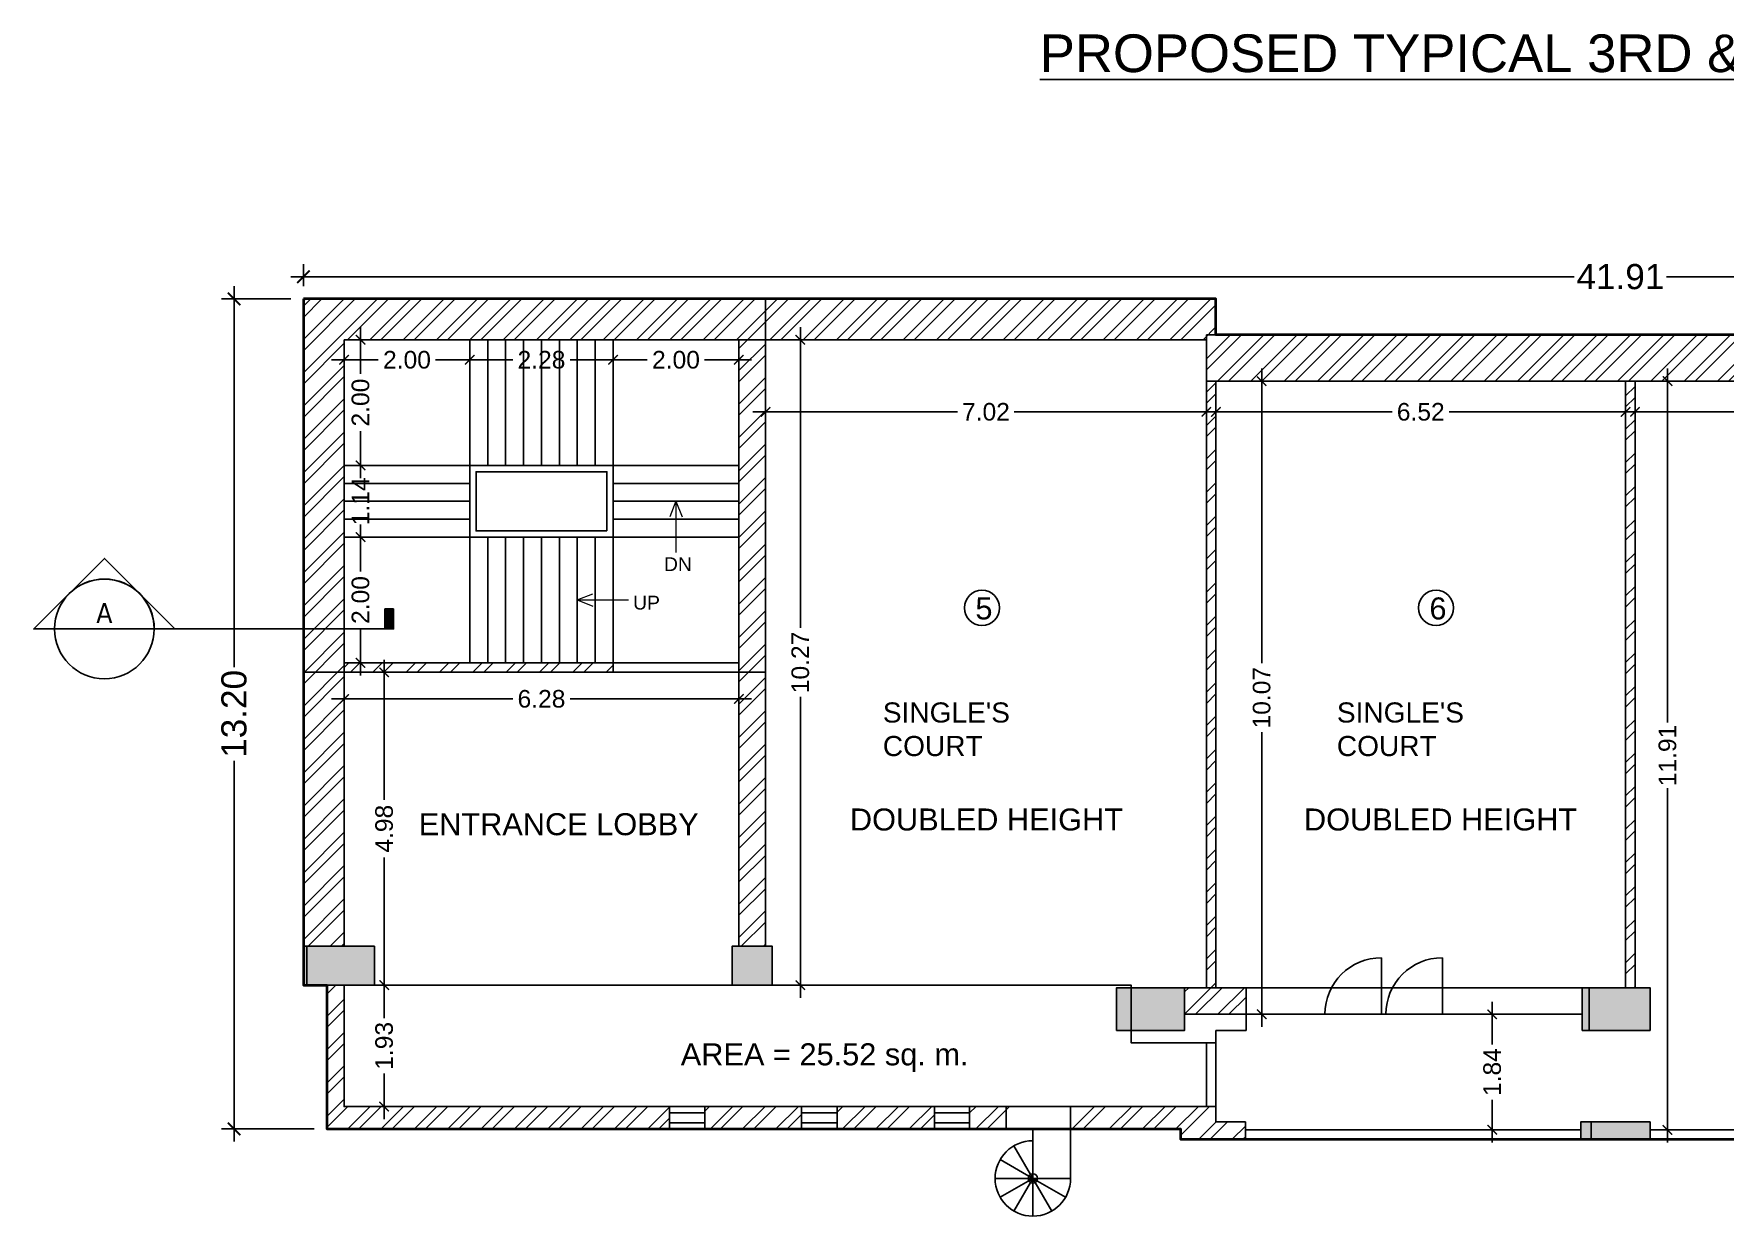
# Model space of a CAD drawing. Header units: millimetres. Extents: x -634016 to -633680, y -35980 to -35884.
# Drawn here: x -633962.52 to -633935.61, y -35937.74 to -35918.94 of the extents above; entities that cross this region are included whole.
import ezdxf
from ezdxf.enums import TextEntityAlignment as Align

# ---------------------------------------------------------------- set-up
doc = ezdxf.new("R2010")
doc.units = ezdxf.units.MM
doc.header["$LTSCALE"] = 200
doc.header["$MEASUREMENT"] = 0
doc.header["$PDMODE"] = 3
doc.linetypes.add('DASHED2', pattern=[0.375, 0.25, -0.125])
doc.layers.get('0').update_dxf_attribs({"linetype": 'CONTINUOUS'})
doc.layers.get('DEFPOINTS').update_dxf_attribs({"color": 11, "linetype": 'CONTINUOUS'})
for name, color, linetype in [('00 PRO', 3, 'CONTINUOUS'), ('COL', 253, 'CONTINUOUS'), ('FUR', 7, 'CONTINUOUS'), ('hatch', 253, 'CONTINUOUS'), ('Section Line', 6, 'CONTINUOUS'), ('STAIR', 252, 'CONTINUOUS'), ('Wall', 7, 'CONTINUOUS'), ('WIN', 160, 'CONTINUOUS')]:
    doc.layers.add(name, color=color, linetype=linetype)
for name, color, linetype, lineweight in [('DIM', 11, 'CONTINUOUS', 25), ('LEGEND', 3, 'CONTINUOUS', 25), ('Text', 7, 'CONTINUOUS', 100)]:
    doc.layers.add(name, color=color, linetype=linetype, lineweight=lineweight)
doc.styles.add('Arial', font='arial.ttf')
doc.styles.add('style1', font='arial.ttf', dxfattribs={"height": 6})
doc.styles.add('Tahoma', font='tahoma.ttf')
doc.dimstyles.new('Copy of STANDARD', dxfattribs={"dimtxt": 0.4, "dimasz": 0.2, "dimexe": 0.2, "dimexo": 0.2, "dimgap": 0.09, "dimtad": 0, "dimzin": 0, "dimdsep": 46, "dimtxsty": 'Arial', "dimblk": 'ARCHTICK', "dimcen": 0.09, "dimdle": 0.2, "dimclrd": 253, "dimclre": 253, "dimclrt": 7, "dimadec": 0, "dimazin": 0, "dimtfac": 1, "dimtofl": 0, "dimtmove": 0, "dimatfit": 3, "dimldrblk": 'ARCHTICK', "dimfxl": 0.18, "dimtolj": 1, "dimtzin": 0, "dimarcsym": 0})

# ---------------------------------------------------------------- blocks, each defined once
blk = doc.blocks.new('*U3')
blk.add_hatch(color=256).paths.add_polyline_path([(-1.812, 0.125), (-1.757, 0.125), (-1.757, 0), (-1.812, 0)])
at = {"color": 1, "true_color": 0xff0000}
blk.add_line((-0.313, 0), (-1.812, 0), dxfattribs=at)
blk.add_line((-0.313, 0), (0.312, 0))
blk.add_lwpolyline([(-0.313, 0), (-0.442, 0), (0, 0.442), (0.442, 0), (0.312, 0, 1)], format="xyb", close=True, dxfattribs=at)
blk.add_lwpolyline([(-1.812, 0.125), (-1.757, 0.125), (-1.757, 0), (-1.812, 0)], close=True, dxfattribs=at)
blk.add_circle((0, 0), 0.312, dxfattribs=at)
at = {"style": 'Tahoma', "flags": 8}
blk.add_attdef('VIEWNUMBER', text='', height=0.125, dxfattribs=at).set_placement((0, 0), align=Align.BOTTOM_CENTER)
blk.add_attdef('SHEETNUMBER', text='', height=0.125, dxfattribs=at).set_placement((0, -0.063), align=Align.TOP_CENTER)
blk = doc.blocks.new('_ArchTick')
at = {"color": 0, "linetype": 'ByBlock', "const_width": 0.15}
blk.add_lwpolyline([(-0.5, -0.5), (0.5, 0.5)], dxfattribs=at)
blk = doc.blocks.new('*D201')
at = {"layer": 'DEFPOINTS', "color": 0, "transparency": 16777216}
for p in [(-633958.23, -35922.804), (-633958.23, -35923.155), (-633916.317, -35923.726)]:
    blk.add_point(p, dxfattribs=at)
at = {"layer": 'DIM', "color": 253, "lineweight": -2, "transparency": 16777216}
for p, q in [((-633958.23, -35922.955), (-633958.23, -35922.604)), ((-633916.317, -35923.526), (-633916.317, -35922.604)), ((-633958.43, -35922.804), (-633938.008, -35922.804)), ((-633916.117, -35922.804), (-633936.539, -35922.804))]:
    blk.add_line(p, q, dxfattribs=at)
at = {"layer": 'DIM', "color": 253, "lineweight": -2, "transparency": 16777216, "xscale": 0.2, "yscale": 0.2, "zscale": 0.2, "rotation": 180}
blk.add_blockref('_ArchTick', (-633958.23, -35922.804), dxfattribs=at)
at = {"layer": 'DIM', "color": 253, "lineweight": -2, "transparency": 16777216, "xscale": 0.2, "yscale": 0.2, "zscale": 0.2}
blk.add_blockref('_ArchTick', (-633916.317, -35922.804), dxfattribs=at)
at = {"layer": 'DIM', "color": 7, "transparency": 16777216, "insert": (-633937.274, -35922.804), "char_height": 0.4, "attachment_point": 5, "style": 'Arial'}
blk.add_mtext('\\A1;41.91', dxfattribs=at)
blk = doc.blocks.new('*D202')
at = {"layer": 'DEFPOINTS', "color": 0, "transparency": 16777216}
for p in [(-633958.23, -35923.155), (-633959.332, -35936.357), (-633957.856, -35936.357)]:
    blk.add_point(p, dxfattribs=at)
at = {"layer": 'DIM', "color": 253, "lineweight": -2, "transparency": 16777216}
for p, q in [((-633958.43, -35923.155), (-633959.532, -35923.155)), ((-633959.332, -35922.955), (-633959.332, -35929.011)), ((-633959.332, -35936.557), (-633959.332, -35930.502)), ((-633958.056, -35936.357), (-633959.532, -35936.357))]:
    blk.add_line(p, q, dxfattribs=at)
at = {"layer": 'DIM', "color": 253, "lineweight": -2, "transparency": 16777216, "xscale": 0.2, "yscale": 0.2, "zscale": 0.2}
for p, rotation in [((-633959.332, -35923.155), 90), ((-633959.332, -35936.357), 270)]:
    blk.add_blockref('_ArchTick', p, dxfattribs=dict(at, rotation=rotation))
at = {"layer": 'DIM', "color": 7, "transparency": 16777216, "insert": (-633959.332, -35929.756), "char_height": 0.4, "attachment_point": 5, "rotation": 90, "style": 'Arial'}
blk.add_mtext('\\A1;13.20', dxfattribs=at)
blk = doc.blocks.new('*D205')
at = {"layer": 'DEFPOINTS', "color": 0, "transparency": 16777216}
for p in [(-633937.884, -35934.534), (-633939.314, -35936.372), (-633938.858, -35936.372)]:
    blk.add_point(p, dxfattribs=at)
at = {"layer": 'DIM', "color": 253, "lineweight": -2, "transparency": 16777216}
for p, q in [((-633939.314, -35934.334), (-633939.314, -35935.013)), ((-633938.034, -35934.534), (-633939.464, -35934.534)), ((-633939.314, -35936.572), (-633939.314, -35935.893)), ((-633939.008, -35936.372), (-633939.464, -35936.372))]:
    blk.add_line(p, q, dxfattribs=at)
at = {"layer": 'DIM', "color": 253, "lineweight": -2, "transparency": 16777216, "xscale": 0.15, "yscale": 0.15, "zscale": 0.15}
for p, rotation in [((-633939.314, -35934.534), 90), ((-633939.314, -35936.372), 270)]:
    blk.add_blockref('_ArchTick', p, dxfattribs=dict(at, rotation=rotation))
at = {"layer": 'DIM', "color": 7, "transparency": 16777216, "insert": (-633939.314, -35935.453), "char_height": 0.28, "attachment_point": 5, "rotation": 90, "style": 'Arial'}
blk.add_mtext('\\A1;1.84', dxfattribs=at)
blk = doc.blocks.new('*D206')
at = {"layer": 'DEFPOINTS', "color": 0, "transparency": 16777216}
for p in [(-633936.525, -35924.464), (-633936.117, -35924.464), (-633936.801, -35936.372)]:
    blk.add_point(p, dxfattribs=at)
at = {"layer": 'DIM', "color": 253, "lineweight": -2, "transparency": 16777216}
for p, q in [((-633936.267, -35924.464), (-633936.675, -35924.464)), ((-633936.525, -35924.264), (-633936.525, -35929.896)), ((-633936.525, -35936.572), (-633936.525, -35930.94)), ((-633936.651, -35936.372), (-633936.375, -35936.372))]:
    blk.add_line(p, q, dxfattribs=at)
at = {"layer": 'DIM', "color": 253, "lineweight": -2, "transparency": 16777216, "xscale": 0.15, "yscale": 0.15, "zscale": 0.15}
for p, rotation in [((-633936.525, -35924.464), 90), ((-633936.525, -35936.372), 270)]:
    blk.add_blockref('_ArchTick', p, dxfattribs=dict(at, rotation=rotation))
at = {"layer": 'DIM', "color": 7, "transparency": 16777216, "insert": (-633936.525, -35930.418), "char_height": 0.28, "attachment_point": 5, "rotation": 90, "style": 'Arial'}
blk.add_mtext('\\A1;11.91', dxfattribs=at)
blk = doc.blocks.new('*D207')
at = {"layer": 'DEFPOINTS', "color": 0, "transparency": 16777216}
for p in [(-633942.982, -35924.464), (-633942.574, -35924.464), (-633942.574, -35934.534)]:
    blk.add_point(p, dxfattribs=at)
at = {"layer": 'DIM', "color": 253, "lineweight": -2, "transparency": 16777216}
for p, q in [((-633942.724, -35924.464), (-633943.132, -35924.464)), ((-633942.982, -35924.264), (-633942.982, -35928.95)), ((-633942.982, -35934.734), (-633942.982, -35930.048)), ((-633942.724, -35934.534), (-633943.132, -35934.534))]:
    blk.add_line(p, q, dxfattribs=at)
at = {"layer": 'DIM', "color": 253, "lineweight": -2, "transparency": 16777216, "xscale": 0.15, "yscale": 0.15, "zscale": 0.15}
for p, rotation in [((-633942.982, -35924.464), 90), ((-633942.982, -35934.534), 270)]:
    blk.add_blockref('_ArchTick', p, dxfattribs=dict(at, rotation=rotation))
at = {"layer": 'DIM', "color": 7, "transparency": 16777216, "insert": (-633942.982, -35929.499), "char_height": 0.28, "attachment_point": 5, "rotation": 90, "style": 'Arial'}
blk.add_mtext('\\A1;10.07', dxfattribs=at)
blk = doc.blocks.new('*D208')
at = {"layer": 'DEFPOINTS', "color": 0, "transparency": 16777216}
for p in [(-633950.877, -35924.83), (-633943.861, -35924.83), (-633943.861, -35924.953)]:
    blk.add_point(p, dxfattribs=at)
at = {"layer": 'DIM', "color": 253, "lineweight": -2, "transparency": 16777216}
for p, q in [((-633951.077, -35924.953), (-633947.82, -35924.953)), ((-633950.877, -35924.98), (-633950.877, -35925.103)), ((-633943.661, -35924.953), (-633946.918, -35924.953)), ((-633943.861, -35924.98), (-633943.861, -35925.103))]:
    blk.add_line(p, q, dxfattribs=at)
at = {"layer": 'DIM', "color": 253, "lineweight": -2, "transparency": 16777216, "xscale": 0.15, "yscale": 0.15, "zscale": 0.15, "rotation": 180}
blk.add_blockref('_ArchTick', (-633950.877, -35924.953), dxfattribs=at)
at = {"layer": 'DIM', "color": 253, "lineweight": -2, "transparency": 16777216, "xscale": 0.15, "yscale": 0.15, "zscale": 0.15}
blk.add_blockref('_ArchTick', (-633943.861, -35924.953), dxfattribs=at)
at = {"layer": 'DIM', "color": 7, "transparency": 16777216, "insert": (-633947.369, -35924.953), "char_height": 0.28, "attachment_point": 5, "style": 'Arial'}
blk.add_mtext('\\A1;7.02', dxfattribs=at)
blk = doc.blocks.new('*D209')
at = {"layer": 'DEFPOINTS', "color": 0, "transparency": 16777216}
for p in [(-633950.435, -35923.805), (-633950.322, -35923.805), (-633950.769, -35934.071)]:
    blk.add_point(p, dxfattribs=at)
at = {"layer": 'DIM', "color": 253, "lineweight": -2, "transparency": 16777216}
for p, q in [((-633950.322, -35923.605), (-633950.322, -35928.389)), ((-633950.285, -35923.805), (-633950.172, -35923.805)), ((-633950.322, -35934.271), (-633950.322, -35929.487)), ((-633950.619, -35934.071), (-633950.172, -35934.071))]:
    blk.add_line(p, q, dxfattribs=at)
at = {"layer": 'DIM', "color": 253, "lineweight": -2, "transparency": 16777216, "xscale": 0.15, "yscale": 0.15, "zscale": 0.15}
for p, rotation in [((-633950.322, -35923.805), 90), ((-633950.322, -35934.071), 270)]:
    blk.add_blockref('_ArchTick', p, dxfattribs=dict(at, rotation=rotation))
at = {"layer": 'DIM', "color": 7, "transparency": 16777216, "insert": (-633950.322, -35928.938), "char_height": 0.28, "attachment_point": 5, "rotation": 90, "style": 'Arial'}
blk.add_mtext('\\A1;10.27', dxfattribs=at)
blk = doc.blocks.new('*D210')
at = {"layer": 'DEFPOINTS', "color": 0, "transparency": 16777216}
for p in [(-633956.944, -35934.071), (-633957.098, -35936.001), (-633956.944, -35936.001)]:
    blk.add_point(p, dxfattribs=at)
at = {"layer": 'DIM', "color": 253, "lineweight": -2, "transparency": 16777216}
for p, q in [((-633956.944, -35933.871), (-633956.944, -35934.595)), ((-633957.094, -35934.071), (-633957.094, -35934.071)), ((-633956.944, -35936.201), (-633956.944, -35935.476)), ((-633956.948, -35936.001), (-633956.794, -35936.001))]:
    blk.add_line(p, q, dxfattribs=at)
at = {"layer": 'DIM', "color": 253, "lineweight": -2, "transparency": 16777216, "xscale": 0.15, "yscale": 0.15, "zscale": 0.15}
for p, rotation in [((-633956.944, -35934.071), 90), ((-633956.944, -35936.001), 270)]:
    blk.add_blockref('_ArchTick', p, dxfattribs=dict(at, rotation=rotation))
at = {"layer": 'DIM', "color": 7, "transparency": 16777216, "insert": (-633956.944, -35935.036), "char_height": 0.28, "attachment_point": 5, "rotation": 90, "style": 'Arial'}
blk.add_mtext('\\A1;1.93', dxfattribs=at)
blk = doc.blocks.new('*D4')
at = {"layer": 'DEFPOINTS', "color": 0, "transparency": 16777216}
for p in [(-634918.319, -35969.072), (-634916.319, -35969.072), (-634916.319, -35969.392)]:
    blk.add_point(p, dxfattribs=at)
at = {"layer": 'DIM', "color": 253, "lineweight": -2, "transparency": 16777216}
for p, q in [((-634918.519, -35969.392), (-634917.775, -35969.392)), ((-634918.319, -35969.222), (-634918.319, -35969.542)), ((-634916.119, -35969.392), (-634916.863, -35969.392)), ((-634916.319, -35969.222), (-634916.319, -35969.542))]:
    blk.add_line(p, q, dxfattribs=at)
at = {"layer": 'DIM', "color": 253, "lineweight": -2, "transparency": 16777216, "xscale": 0.15, "yscale": 0.15, "zscale": 0.15, "rotation": 180}
blk.add_blockref('_ArchTick', (-634918.319, -35969.392), dxfattribs=at)
at = {"layer": 'DIM', "color": 253, "lineweight": -2, "transparency": 16777216, "xscale": 0.15, "yscale": 0.15, "zscale": 0.15}
blk.add_blockref('_ArchTick', (-634916.319, -35969.392), dxfattribs=at)
at = {"layer": 'DIM', "color": 7, "transparency": 16777216, "insert": (-634917.319, -35969.392), "char_height": 0.28, "attachment_point": 5, "style": 'Arial'}
blk.add_mtext('\\A1;2.00', dxfattribs=at)
blk = doc.blocks.new('*D5')
at = {"layer": 'DEFPOINTS', "color": 0, "transparency": 16777216}
for p in [(-634916.319, -35969.072), (-634914.039, -35969.392), (-634914.039, -35969.392)]:
    blk.add_point(p, dxfattribs=at)
at = {"layer": 'DIM', "color": 253, "lineweight": -2, "transparency": 16777216}
for p, q in [((-634916.519, -35969.392), (-634915.635, -35969.392)), ((-634916.319, -35969.222), (-634916.319, -35969.542)), ((-634913.839, -35969.392), (-634914.723, -35969.392))]:
    blk.add_line(p, q, dxfattribs=at)
at = {"layer": 'DIM', "color": 253, "lineweight": -2, "transparency": 16777216, "xscale": 0.15, "yscale": 0.15, "zscale": 0.15, "rotation": 180}
blk.add_blockref('_ArchTick', (-634916.319, -35969.392), dxfattribs=at)
at = {"layer": 'DIM', "color": 253, "lineweight": -2, "transparency": 16777216, "xscale": 0.15, "yscale": 0.15, "zscale": 0.15}
blk.add_blockref('_ArchTick', (-634914.039, -35969.392), dxfattribs=at)
at = {"layer": 'DIM', "color": 7, "transparency": 16777216, "insert": (-634915.179, -35969.392), "char_height": 0.28, "attachment_point": 5, "style": 'Arial'}
blk.add_mtext('\\A1;2.28', dxfattribs=at)
blk = doc.blocks.new('*D6')
at = {"layer": 'DEFPOINTS', "color": 0, "transparency": 16777216}
for p in [(-634914.039, -35969.392), (-634912.039, -35969.392), (-634912.039, -35969.392)]:
    blk.add_point(p, dxfattribs=at)
at = {"layer": 'DIM', "color": 253, "lineweight": -2, "transparency": 16777216}
for p, q in [((-634914.239, -35969.392), (-634913.495, -35969.392)), ((-634911.839, -35969.392), (-634912.583, -35969.392))]:
    blk.add_line(p, q, dxfattribs=at)
at = {"layer": 'DIM', "color": 253, "lineweight": -2, "transparency": 16777216, "xscale": 0.15, "yscale": 0.15, "zscale": 0.15, "rotation": 180}
blk.add_blockref('_ArchTick', (-634914.039, -35969.392), dxfattribs=at)
at = {"layer": 'DIM', "color": 253, "lineweight": -2, "transparency": 16777216, "xscale": 0.15, "yscale": 0.15, "zscale": 0.15}
blk.add_blockref('_ArchTick', (-634912.039, -35969.392), dxfattribs=at)
at = {"layer": 'DIM', "color": 7, "transparency": 16777216, "insert": (-634913.039, -35969.392), "char_height": 0.28, "attachment_point": 5, "style": 'Arial'}
blk.add_mtext('\\A1;2.00', dxfattribs=at)
blk = doc.blocks.new('*D7')
at = {"layer": 'DEFPOINTS', "color": 0, "transparency": 16777216}
for p in [(-634918.319, -35969.072), (-634918.319, -35971.072), (-634918.058, -35971.072)]:
    blk.add_point(p, dxfattribs=at)
at = {"layer": 'DIM', "color": 253, "lineweight": -2, "transparency": 16777216}
for p, q in [((-634918.058, -35968.872), (-634918.058, -35969.617)), ((-634918.169, -35969.072), (-634917.908, -35969.072)), ((-634918.058, -35971.272), (-634918.058, -35970.528)), ((-634918.169, -35971.072), (-634917.908, -35971.072))]:
    blk.add_line(p, q, dxfattribs=at)
at = {"layer": 'DIM', "color": 253, "lineweight": -2, "transparency": 16777216, "xscale": 0.15, "yscale": 0.15, "zscale": 0.15}
for p, rotation in [((-634918.058, -35969.072), 90), ((-634918.058, -35971.072), 270)]:
    blk.add_blockref('_ArchTick', p, dxfattribs=dict(at, rotation=rotation))
at = {"layer": 'DIM', "color": 7, "transparency": 16777216, "insert": (-634918.058, -35970.072), "char_height": 0.28, "attachment_point": 5, "rotation": 90, "style": 'Arial'}
blk.add_mtext('\\A1;2.00', dxfattribs=at)
blk = doc.blocks.new('*D8')
at = {"layer": 'DEFPOINTS', "color": 0, "transparency": 16777216}
for p in [(-634918.319, -35971.072), (-634918.319, -35972.212), (-634918.058, -35972.212)]:
    blk.add_point(p, dxfattribs=at)
at = {"layer": 'DIM', "color": 253, "lineweight": -2, "transparency": 16777216}
for p, q in [((-634918.169, -35971.072), (-634917.908, -35971.072)), ((-634918.058, -35970.872), (-634918.058, -35971.203)), ((-634918.058, -35972.412), (-634918.058, -35972.082)), ((-634918.169, -35972.212), (-634917.908, -35972.212))]:
    blk.add_line(p, q, dxfattribs=at)
at = {"layer": 'DIM', "color": 253, "lineweight": -2, "transparency": 16777216, "xscale": 0.15, "yscale": 0.15, "zscale": 0.15}
for p, rotation in [((-634918.058, -35971.072), 90), ((-634918.058, -35972.212), 270)]:
    blk.add_blockref('_ArchTick', p, dxfattribs=dict(at, rotation=rotation))
at = {"layer": 'DIM', "color": 7, "transparency": 16777216, "insert": (-634918.058, -35971.642), "char_height": 0.28, "attachment_point": 5, "rotation": 90, "style": 'Arial'}
blk.add_mtext('\\A1;1.14', dxfattribs=at)
blk = doc.blocks.new('*D9')
at = {"layer": 'DEFPOINTS', "color": 0, "transparency": 16777216}
for p in [(-634918.319, -35972.212), (-634918.319, -35974.212), (-634918.058, -35974.212)]:
    blk.add_point(p, dxfattribs=at)
at = {"layer": 'DIM', "color": 253, "lineweight": -2, "transparency": 16777216}
for p, q in [((-634918.058, -35972.012), (-634918.058, -35972.757)), ((-634918.169, -35972.212), (-634917.908, -35972.212)), ((-634918.058, -35974.412), (-634918.058, -35973.668)), ((-634918.169, -35974.212), (-634917.908, -35974.212))]:
    blk.add_line(p, q, dxfattribs=at)
at = {"layer": 'DIM', "color": 253, "lineweight": -2, "transparency": 16777216, "xscale": 0.15, "yscale": 0.15, "zscale": 0.15}
for p, rotation in [((-634918.058, -35972.212), 90), ((-634918.058, -35974.212), 270)]:
    blk.add_blockref('_ArchTick', p, dxfattribs=dict(at, rotation=rotation))
at = {"layer": 'DIM', "color": 7, "transparency": 16777216, "insert": (-634918.058, -35973.212), "char_height": 0.28, "attachment_point": 5, "rotation": 90, "style": 'Arial'}
blk.add_mtext('\\A1;2.00', dxfattribs=at)
blk = doc.blocks.new('*D214')
at = {"layer": 'DEFPOINTS', "color": 0, "transparency": 16777216}
for p in [(-633957.581, -35929.518), (-633951.3, -35929.518), (-633951.3, -35929.518)]:
    blk.add_point(p, dxfattribs=at)
at = {"layer": 'DIM', "color": 253, "lineweight": -2, "transparency": 16777216}
for p, q in [((-633957.781, -35929.518), (-633954.895, -35929.518)), ((-633951.1, -35929.518), (-633953.986, -35929.518))]:
    blk.add_line(p, q, dxfattribs=at)
at = {"layer": 'DIM', "color": 253, "lineweight": -2, "transparency": 16777216, "xscale": 0.15, "yscale": 0.15, "zscale": 0.15, "rotation": 180}
blk.add_blockref('_ArchTick', (-633957.581, -35929.518), dxfattribs=at)
at = {"layer": 'DIM', "color": 253, "lineweight": -2, "transparency": 16777216, "xscale": 0.15, "yscale": 0.15, "zscale": 0.15}
blk.add_blockref('_ArchTick', (-633951.3, -35929.518), dxfattribs=at)
at = {"layer": 'DIM', "color": 7, "transparency": 16777216, "insert": (-633954.441, -35929.518), "char_height": 0.28, "attachment_point": 5, "style": 'Arial'}
blk.add_mtext('\\A1;6.28', dxfattribs=at)
blk = doc.blocks.new('*D215')
at = {"layer": 'DEFPOINTS', "color": 0, "transparency": 16777216}
for p in [(-633956.944, -35929.095), (-633956.845, -35929.095), (-633956.845, -35934.071)]:
    blk.add_point(p, dxfattribs=at)
at = {"layer": 'DIM', "color": 253, "lineweight": -2, "transparency": 16777216}
for p, q in [((-633956.944, -35928.895), (-633956.944, -35931.123)), ((-633956.995, -35929.095), (-633957.094, -35929.095)), ((-633956.944, -35934.271), (-633956.944, -35932.043)), ((-633956.995, -35934.071), (-633957.094, -35934.071))]:
    blk.add_line(p, q, dxfattribs=at)
at = {"layer": 'DIM', "color": 253, "lineweight": -2, "transparency": 16777216, "xscale": 0.15, "yscale": 0.15, "zscale": 0.15}
for p, rotation in [((-633956.944, -35929.095), 90), ((-633956.944, -35934.071), 270)]:
    blk.add_blockref('_ArchTick', p, dxfattribs=dict(at, rotation=rotation))
at = {"layer": 'DIM', "color": 7, "transparency": 16777216, "insert": (-633956.944, -35931.583), "char_height": 0.28, "attachment_point": 5, "rotation": 90, "style": 'Arial'}
blk.add_mtext('\\A1;4.98', dxfattribs=at)
blk = doc.blocks.new('*D216')
at = {"layer": 'DEFPOINTS', "color": 0, "transparency": 16777216}
for p in [(-633943.711, -35924.881), (-633937.191, -35924.953), (-633937.191, -35924.953)]:
    blk.add_point(p, dxfattribs=at)
at = {"layer": 'DIM', "color": 253, "lineweight": -2, "transparency": 16777216}
for p, q in [((-633943.911, -35924.953), (-633940.904, -35924.953)), ((-633943.711, -35925.031), (-633943.711, -35925.103)), ((-633936.991, -35924.953), (-633939.998, -35924.953))]:
    blk.add_line(p, q, dxfattribs=at)
at = {"layer": 'DIM', "color": 253, "lineweight": -2, "transparency": 16777216, "xscale": 0.15, "yscale": 0.15, "zscale": 0.15, "rotation": 180}
blk.add_blockref('_ArchTick', (-633943.711, -35924.953), dxfattribs=at)
at = {"layer": 'DIM', "color": 253, "lineweight": -2, "transparency": 16777216, "xscale": 0.15, "yscale": 0.15, "zscale": 0.15}
blk.add_blockref('_ArchTick', (-633937.191, -35924.953), dxfattribs=at)
at = {"layer": 'DIM', "color": 7, "transparency": 16777216, "insert": (-633940.451, -35924.953), "char_height": 0.28, "attachment_point": 5, "style": 'Arial'}
blk.add_mtext('\\A1;6.52', dxfattribs=at)
blk = doc.blocks.new('*D217')
at = {"layer": 'DEFPOINTS', "color": 0, "transparency": 16777216}
for p in [(-633923.854, -35924.953), (-633923.854, -35924.953), (-633937.041, -35925.063)]:
    blk.add_point(p, dxfattribs=at)
at = {"layer": 'DIM', "color": 253, "lineweight": -2, "transparency": 16777216}
for p, q in [((-633937.241, -35924.953), (-633930.997, -35924.953)), ((-633937.041, -35924.913), (-633937.041, -35924.803)), ((-633923.654, -35924.953), (-633929.898, -35924.953))]:
    blk.add_line(p, q, dxfattribs=at)
at = {"layer": 'DIM', "color": 253, "lineweight": -2, "transparency": 16777216, "xscale": 0.15, "yscale": 0.15, "zscale": 0.15, "rotation": 180}
blk.add_blockref('_ArchTick', (-633937.041, -35924.953), dxfattribs=at)
at = {"layer": 'DIM', "color": 253, "lineweight": -2, "transparency": 16777216, "xscale": 0.15, "yscale": 0.15, "zscale": 0.15}
blk.add_blockref('_ArchTick', (-633923.854, -35924.953), dxfattribs=at)
at = {"layer": 'DIM', "color": 7, "transparency": 16777216, "insert": (-633930.448, -35924.953), "char_height": 0.28, "attachment_point": 5, "style": 'Arial'}
blk.add_mtext('\\A1;13.19', dxfattribs=at)
blk = doc.blocks.new('str 2mh')
h = blk.add_hatch()
h.set_pattern_fill('ANSI32', color=8, style=0)
h.set_pattern_definition([(45, (634918.31903, 35969.0724), (-0.26516504294, 0.26516504294), []), (45, (634918.4958, 35969.0724), (-0.26516504294, 0.26516504294), [])])
h.paths.add_polyline_path([(4.28, -5.14), (0, -5.14), (0, -5.29), (4.28, -5.29)])
for points in [[(4.28, -3.14), (2, -3.14), (2, -2), (4.28, -2)], [(4.18, -3.04), (2.1, -3.04), (2.1, -2.1), (4.18, -2.1)], [(4.28, -5.29), (0, -5.29), (0, -5.14), (4.28, -5.14)]]:
    blk.add_lwpolyline(points, close=True)
at = {"layer": 'STAIR'}
for p, q in [((2, -5.14), (2, 0)), ((2.285, -2), (2.285, 0)), ((2.57, -2), (2.57, 0)), ((2.855, -2), (2.855, 0)), ((3.14, -2), (3.14, 0)), ((3.425, -2), (3.425, 0)), ((3.71, -2), (3.71, 0)), ((3.995, -2), (3.995, 0)), ((4.28, 0), (4.28, -5.14)), ((0, -2), (6.28, -2)), ((0, -2.285), (2, -2.285)), ((4.28, -2.285), (6.28, -2.285)), ((0, -2.57), (2, -2.57)), ((4.28, -2.57), (6.28, -2.57)), ((0, -2.855), (2, -2.855)), ((4.28, -2.855), (6.28, -2.855)), ((0, -3.14), (6.28, -3.14)), ((2.285, -5.14), (2.285, -3.14)), ((2.57, -5.14), (2.57, -3.14)), ((2.855, -5.14), (2.855, -3.14)), ((3.14, -5.14), (3.14, -3.14)), ((3.425, -5.14), (3.425, -3.14)), ((3.71, -5.14), (3.71, -3.14)), ((3.995, -5.14), (3.995, -3.14))]:
    blk.add_line(p, q, dxfattribs=at)
at = {"layer": 'Text', "lineweight": 5}
for p, q in [((5.28, -2.57), (5.182, -2.816)), ((5.28, -2.57), (5.28, -3.382)), ((5.28, -2.57), (5.378, -2.816)), ((3.71, -4.14), (3.956, -4.042)), ((3.71, -4.14), (4.522, -4.14)), ((3.71, -4.14), (3.956, -4.238))]:
    blk.add_line(p, q, dxfattribs=at)
at = {"layer": 'Wall'}
for p, q in [((0, -5.14), (0, 0)), ((0, 0), (6.28, 0)), ((6.28, 0), (6.28, -5.14)), ((0, -5.14), (6.28, -5.14))]:
    blk.add_line(p, q, dxfattribs=at)
at = {"layer": 'LEGEND', "color": 7, "style": 'style1'}
for s, p in [('DN', (5.089, -3.68)), ('UP', (4.598, -4.292))]:
    blk.add_text(s, height=0.22, dxfattribs=at).set_placement(p)
at = {"layer": 'DIM'}
for base, p1, p2, picture, middle in [((2, -0.32), (0, 0), (2, 0), '*D4', (1, -0.32)), ((4.28, -0.32), (2, 0), (4.28, -0.32), '*D5', (3.14, -0.32)), ((6.28, -0.32), (4.28, -0.32), (6.28, -0.32), '*D6', (5.28, -0.32))]:
    dim = blk.add_linear_dim(base=base, p1=p1, p2=p2, dimstyle='Copy of STANDARD', override={"dimtxt": 0.28, "dimasz": 0.15, "dimexe": 0.15, "dimexo": 0.15}, dxfattribs=at)
    dim.commit()
    dim.dimension.update_dxf_attribs({"geometry": picture, "text_midpoint": middle, "insert": (634918.319, 35969.072)})
for base, p1, p2, picture, middle in [((0.261, -2), (0, 0), (0, -2), '*D7', (0.261, -1)), ((0.261, -3.14), (0, -2), (0, -3.14), '*D8', (0.261, -2.57)), ((0.261, -5.14), (0, -3.14), (0, -5.14), '*D9', (0.261, -4.14))]:
    dim = blk.add_linear_dim(base=base, p1=p1, p2=p2, angle=90, dimstyle='Copy of STANDARD', override={"dimtxt": 0.28, "dimasz": 0.15, "dimexe": 0.15, "dimexo": 0.15}, dxfattribs=at)
    dim.commit()
    dim.dimension.update_dxf_attribs({"geometry": picture, "text_midpoint": middle, "insert": (634918.319, 35969.072)})

msp = doc.modelspace()

# ---------------------------------------------------------------- hatches: boundary and pattern name
h = msp.add_hatch()
h.set_pattern_fill('ANSI32', color=8, style=0)
h.set_pattern_definition([(45, (3583.56165, -490.1528), (-0.26516504294, 0.26516504294), []), (45, (3583.73843, -490.1528), (-0.26516504294, 0.26516504294), [])])
h.paths.add_polyline_path([(-633944.578, -35923.805), (-633943.861, -35923.805), (-633943.711, -35923.702), (-633943.711, -35923.155), (-633958.191, -35923.155), (-633958.23, -35923.194), (-633958.23, -35931.348), (-633957.722, -35931.348), (-633957.581, -35931.348), (-633957.581, -35923.805), (-633951.3, -35923.805), (-633950.877, -35923.805)])
h.paths.add_polyline_path([(-633958.23, -35933.451), (-633957.581, -35933.451), (-633957.581, -35931.348), (-633958.23, -35931.348)])
h.paths.add_polyline_path([(-633950.877, -35923.805), (-633951.3, -35923.805), (-633951.3, -35933.451), (-633950.877, -35933.451)])
h = msp.add_hatch()
h.set_pattern_fill('ANSI32', color=8, style=0)
h.set_pattern_definition([(45, (1751.47025, -163.62646), (-0.26516504294, 0.26516504294), []), (45, (1751.64703, -163.62646), (-0.26516504294, 0.26516504294), [])])
h.paths.add_polyline_path([(-633943.711, -35924.464), (-633923.592, -35924.464), (-633923.592, -35923.726), (-633943.861, -35923.726), (-633943.861, -35934.111), (-633944.208, -35934.111), (-633944.208, -35934.534), (-633943.229, -35934.534), (-633943.229, -35934.111), (-633943.711, -35934.111)])
h = msp.add_hatch()
h.set_pattern_fill('ANSI32', color=8, style=0)
h.set_pattern_definition([(45, (692.5859, 15.4453), (-0.26516504294, 0.26516504294), []), (45, (692.76267, 15.4453), (-0.26516504294, 0.26516504294), [])])
h.paths.add_polyline_path([(-633937.041, -35924.464), (-633937.191, -35924.464), (-633937.191, -35934.111), (-633937.041, -35934.111)])
h = msp.add_hatch()
h.set_pattern_fill('ANSI32', color=8, style=0)
h.set_pattern_definition([(45, (1751.48822, -186.05923), (-0.26516504294, 0.26516504294), []), (45, (1751.665, -186.05923), (-0.26516504294, 0.26516504294), [])])
h.paths.add_polyline_path([(-633952.403, -35936.001), (-633957.581, -35936.001), (-633957.581, -35934.071), (-633957.856, -35934.071), (-633957.856, -35936.357), (-633952.403, -35936.357)])

# ---------------------------------------------------------------- linework, layer by layer
at = {"color": 8}
for p, q in [((-633958.23, -35923.194), (-633958.191, -35923.155)), ((-633943.736, -35923.726), (-633943.711, -35923.702)), ((-633951.842, -35936.075), (-633951.768, -35936.001)), ((-633951.753, -35936.357), (-633951.396, -35936.001)), ((-633951.594, -35936.357), (-633951.237, -35936.001)), ((-633951.241, -35936.357), (-633950.884, -35936.001)), ((-633951.064, -35936.357), (-633950.707, -35936.001)), ((-633950.71, -35936.357), (-633950.353, -35936.001)), ((-633949.735, -35936.09), (-633949.646, -35936.001)), ((-633949.65, -35936.357), (-633949.293, -35936.001)), ((-633949.473, -35936.357), (-633949.116, -35936.001)), ((-633949.119, -35936.357), (-633948.762, -35936.001)), ((-633948.943, -35936.357), (-633948.586, -35936.001)), ((-633948.589, -35936.357), (-633948.232, -35936.001)), ((-633947.629, -35936.104), (-633947.525, -35936.001)), ((-633947.528, -35936.357), (-633947.171, -35936.001)), ((-633947.352, -35936.357), (-633946.995, -35936.001)), ((-633945.999, -35936.357), (-633945.642, -35936.001)), ((-633945.822, -35936.357), (-633945.465, -35936.001)), ((-633945.407, -35936.357), (-633945.05, -35936.001)), ((-633945.23, -35936.357), (-633944.873, -35936.001)), ((-633944.877, -35936.357), (-633944.52, -35936.001)), ((-633944.7, -35936.357), (-633944.343, -35936.001)), ((-633944.346, -35936.357), (-633943.989, -35936.001)), ((-633944.272, -35936.46), (-633943.813, -35936.001)), ((-633950.534, -35936.357), (-633950.306, -35936.13)), ((-633948.412, -35936.357), (-633948.19, -35936.135)), ((-633943.981, -35936.522), (-633943.705, -35936.247)), ((-633943.804, -35936.522), (-633943.528, -35936.247)), ((-633943.451, -35936.522), (-633943.239, -35936.311)), ((-633943.274, -35936.522), (-633943.239, -35936.487))]:
    msp.add_line(p, q, dxfattribs=at)
for points in [[(-633941.076, -35934.534), (-633941.076, -35933.635)], [(-633940.107, -35934.534), (-633940.107, -35933.635)]]:
    msp.add_lwpolyline(points)
at = {"layer": '00 PRO', "lineweight": 40}
msp.add_lwpolyline([(-633958.23, -35923.155), (-633958.23, -35934.071), (-633957.856, -35934.071), (-633957.856, -35936.357), (-633944.272, -35936.357), (-633944.272, -35936.522), (-633916.317, -35936.522), (-633916.317, -35934.809), (-633916.317, -35934.809), (-633916.317, -35934.642), (-633916.317, -35934.642), (-633916.317, -35934.642), (-633916.317, -35934.642), (-633916.317, -35925.98), (-633916.317, -35923.726), (-633943.711, -35923.726), (-633943.711, -35923.155), (-633958.23, -35923.155)], dxfattribs=at)
at = {"layer": 'COL'}
for p, q in [((-633957.581, -35933.451), (-633958.23, -35933.451)), ((-633958.175, -35934.071), (-633958.175, -35933.451)), ((-633957.098, -35933.451), (-633957.581, -35933.451)), ((-633957.098, -35934.071), (-633957.098, -35933.451)), ((-633951.3, -35933.451), (-633951.409, -35933.451)), ((-633951.409, -35933.451), (-633951.409, -35934.071)), ((-633950.769, -35933.451), (-633950.877, -35933.451)), ((-633950.769, -35934.071), (-633950.769, -35933.451)), ((-633957.581, -35934.071), (-633957.098, -35934.071)), ((-633951.409, -35934.071), (-633950.769, -35934.071)), ((-633937.77, -35934.79), (-633937.77, -35934.111)), ((-633937.904, -35936.247), (-633937.904, -35936.522)), ((-633937.741, -35936.247), (-633937.741, -35936.522)), ((-633936.801, -35936.247), (-633936.801, -35936.522))]:
    msp.add_line(p, q, dxfattribs=at)
for points in [[(-633957.098, -35934.071), (-633958.23, -35934.071), (-633958.23, -35933.451), (-633957.098, -35933.451)], [(-633951.409, -35934.071), (-633950.769, -35934.071), (-633950.769, -35933.451), (-633951.409, -35933.451)], [(-633945.291, -35934.79), (-633944.208, -35934.79), (-633944.208, -35934.111), (-633945.291, -35934.111)], [(-633937.884, -35934.79), (-633936.801, -35934.79), (-633936.801, -35934.111), (-633937.884, -35934.111)], [(-633937.904, -35936.522), (-633936.801, -35936.522), (-633936.801, -35936.247), (-633937.904, -35936.247)]]:
    msp.add_lwpolyline(points, close=True, dxfattribs=at)
for points in [[(-633958.23, -35933.451), (-633957.098, -35933.451), (-633958.23, -35934.071), (-633957.098, -35934.071)], [(-633951.409, -35933.451), (-633950.769, -35933.451), (-633951.409, -35934.071), (-633950.769, -35934.071)], [(-633945.291, -35934.111), (-633944.208, -35934.111), (-633945.291, -35934.79), (-633944.208, -35934.79)], [(-633937.884, -35934.111), (-633936.801, -35934.111), (-633937.884, -35934.79), (-633936.801, -35934.79)], [(-633937.904, -35936.247), (-633936.801, -35936.247), (-633937.904, -35936.522), (-633936.801, -35936.522)]]:
    msp.add_solid(points, dxfattribs=at)
at = {"layer": 'DEFPOINTS'}
msp.add_lwpolyline([(-633958.23, -35923.155), (-633950.877, -35923.155), (-633950.877, -35929.095), (-633958.23, -35929.095)], close=True, dxfattribs=at)
msp.add_lwpolyline([(-633950.877, -35929.095), (-633950.877, -35933.451), (-633950.769, -35933.451), (-633950.769, -35934.071), (-633945.06, -35934.071), (-633945.06, -35934.111), (-633943.229, -35934.111), (-633937.884, -35934.111), (-633937.191, -35934.111), (-633937.191, -35924.464), (-633943.711, -35924.464), (-633943.861, -35924.464), (-633943.861, -35923.805), (-633950.877, -35923.805), (-633950.877, -35929.095)], dxfattribs=at)
at = {"layer": 'FUR'}
for p, q in [((-633951.409, -35934.071), (-633957.098, -35934.071)), ((-633950.769, -35934.071), (-633945.065, -35934.071)), ((-633944.208, -35934.534), (-633938.843, -35934.534)), ((-633943.229, -35934.534), (-633937.884, -35934.534)), ((-633946.623, -35936.357), (-633947.047, -35936.357)), ((-633944.208, -35936.522), (-633938.863, -35936.522)), ((-633943.239, -35936.372), (-633937.904, -35936.372)), ((-633943.239, -35936.522), (-633937.904, -35936.522)), ((-633937.741, -35936.522), (-633932.396, -35936.522)), ((-633936.801, -35936.372), (-633931.456, -35936.372)), ((-633936.801, -35936.522), (-633931.456, -35936.522))]:
    msp.add_line(p, q, dxfattribs=at)
msp.add_lwpolyline([(-633957.581, -35936.001), (-633957.581, -35934.071), (-633957.098, -35934.071), (-633957.098, -35934.071), (-633951.409, -35934.071), (-633951.409, -35934.071), (-633950.769, -35934.071), (-633950.772, -35934.071), (-633945.06, -35934.071), (-633945.06, -35934.987), (-633943.859, -35934.987), (-633943.859, -35936.001)], close=True, dxfattribs=at)
msp.add_lwpolyline([(-633943.711, -35936.001), (-633943.711, -35934.987), (-633945.06, -35934.987), (-633945.06, -35934.071), (-633957.581, -35934.071), (-633957.581, -35936.001), (-633943.711, -35936.001)], dxfattribs=at)
at = {"layer": 'hatch'}
for centre in [(-633947.432, -35928.07), (-633940.208, -35928.07)]:
    msp.add_circle(centre, 0.28, dxfattribs=at)
at = {"layer": 'hatch', "linetype": 'DASHED2', "ltscale": 0.1}
for centre in [(-633941.076, -35934.534), (-633940.107, -35934.534)]:
    msp.add_arc(centre, 0.899, 90, 180, dxfattribs=at)
at = {"layer": 'STAIR'}
for p, q in [((-633943.859, -35934.987), (-633943.859, -35936.001)), ((-633943.711, -35934.987), (-633943.711, -35936.001))]:
    msp.add_line(p, q, dxfattribs=at)
at = {"layer": 'STAIR', "color": 7}
for p, q in [((-633946.623, -35937.145), (-633946.923, -35936.625)), ((-633946.623, -35937.145), (-633946.623, -35936.545)), ((-633946.623, -35937.145), (-633946.623, -35936.545)), ((-633946.623, -35937.145), (-633947.143, -35936.845)), ((-633946.623, -35937.145), (-633947.223, -35937.145)), ((-633946.623, -35937.145), (-633947.223, -35937.145)), ((-633946.623, -35937.145), (-633947.143, -35937.445)), ((-633946.623, -35937.145), (-633946.923, -35937.665)), ((-633946.623, -35937.745), (-633946.623, -35937.145)), ((-633946.623, -35937.145), (-633946.023, -35937.145)), ((-633946.623, -35937.145), (-633946.623, -35937.745)), ((-633946.623, -35937.145), (-633946.023, -35937.145)), ((-633946.623, -35937.145), (-633946.623, -35937.745)), ((-633946.623, -35937.145), (-633946.323, -35937.665)), ((-633946.623, -35937.145), (-633946.104, -35937.445))]:
    msp.add_line(p, q, dxfattribs=at)
msp.add_circle((-633946.623, -35937.145), 0.075, dxfattribs=at)
msp.add_arc((-633946.623, -35937.145), 0.6, 90, 0, dxfattribs=at)
at = {"layer": 'Wall'}
for p, q in [((-633958.23, -35923.155), (-633943.711, -35923.155)), ((-633958.23, -35934.071), (-633958.23, -35923.155)), ((-633958.23, -35934.071), (-633958.23, -35923.155)), ((-633943.711, -35923.726), (-633943.711, -35923.155)), ((-633957.581, -35933.451), (-633957.581, -35923.805)), ((-633957.581, -35923.805), (-633951.3, -35923.805)), ((-633951.3, -35923.805), (-633951.3, -35933.451)), ((-633951.3, -35923.805), (-633950.877, -35923.805)), ((-633950.877, -35933.451), (-633950.877, -35923.805)), ((-633950.877, -35923.805), (-633943.861, -35923.805)), ((-633943.861, -35923.726), (-633923.592, -35923.726)), ((-633943.861, -35934.111), (-633943.861, -35923.726)), ((-633937.412, -35924.464), (-633943.711, -35924.464)), ((-633943.711, -35934.111), (-633943.711, -35924.464)), ((-633938.253, -35924.464), (-633931.953, -35924.464)), ((-633937.254, -35924.464), (-633923.592, -35924.464)), ((-633937.191, -35934.111), (-633937.191, -35924.464)), ((-633937.041, -35934.111), (-633937.041, -35924.464)), ((-633957.856, -35936.357), (-633957.856, -35934.071)), ((-633957.581, -35936.001), (-633957.581, -35934.071)), ((-633944.208, -35934.111), (-633945.291, -35934.111)), ((-633945.291, -35934.111), (-633945.291, -35934.79)), ((-633944.208, -35934.79), (-633944.208, -35934.111)), ((-633944.208, -35934.111), (-633943.861, -35934.111)), ((-633943.229, -35934.111), (-633943.711, -35934.111)), ((-633943.229, -35934.79), (-633943.229, -35934.111)), ((-633936.801, -35934.111), (-633937.884, -35934.111)), ((-633937.884, -35934.111), (-633937.884, -35934.79)), ((-633936.801, -35934.79), (-633936.801, -35934.111)), ((-633945.291, -35934.79), (-633944.208, -35934.79)), ((-633945.06, -35934.987), (-633943.859, -35934.987)), ((-633943.859, -35934.987), (-633943.711, -35934.987)), ((-633943.711, -35934.987), (-633943.711, -35934.79)), ((-633943.711, -35934.79), (-633943.229, -35934.79)), ((-633937.884, -35934.79), (-633936.801, -35934.79)), ((-633952.403, -35936.001), (-633953.939, -35936.001)), ((-633951.265, -35936.001), (-633953.43, -35936.001)), ((-633952.403, -35936.357), (-633952.403, -35936.001)), ((-633950.306, -35936.001), (-633951.842, -35936.001)), ((-633951.842, -35936.001), (-633951.842, -35936.357)), ((-633951.265, -35936.001), (-633951.118, -35936.001)), ((-633950.306, -35936.357), (-633950.306, -35936.001)), ((-633948.19, -35936.001), (-633949.735, -35936.001)), ((-633949.735, -35936.001), (-633949.735, -35936.357)), ((-633948.19, -35936.357), (-633948.19, -35936.001)), ((-633946.33, -35936.001), (-633947.629, -35936.001)), ((-633947.629, -35936.001), (-633947.629, -35936.357)), ((-633947.047, -35936.001), (-633947.047, -35936.357)), ((-633943.859, -35936.001), (-633946.023, -35936.001)), ((-633946.023, -35936.001), (-633946.023, -35936.357)), ((-633943.859, -35936.001), (-633943.711, -35936.001)), ((-633943.711, -35936.001), (-633943.711, -35936.247)), ((-633943.711, -35936.247), (-633943.239, -35936.247)), ((-633943.239, -35936.247), (-633943.239, -35936.522)), ((-633952.403, -35936.357), (-633957.856, -35936.357)), ((-633951.679, -35936.357), (-633953.43, -35936.357)), ((-633950.306, -35936.357), (-633951.842, -35936.357)), ((-633948.19, -35936.357), (-633949.735, -35936.357)), ((-633946.623, -35936.357), (-633947.629, -35936.357)), ((-633946.623, -35936.357), (-633946.623, -35936.714)), ((-633944.272, -35936.357), (-633946.023, -35936.357)), ((-633946.023, -35937.145), (-633946.023, -35936.357)), ((-633944.272, -35936.522), (-633944.272, -35936.357)), ((-633943.239, -35936.522), (-633944.272, -35936.522))]:
    msp.add_line(p, q, dxfattribs=at)
for points in [[(-633937.041, -35934.111), (-633937.191, -35934.111), (-633937.191, -35924.464), (-633937.041, -35924.464)], [(-633957.098, -35933.451), (-633958.23, -35933.451), (-633958.23, -35934.071), (-633957.098, -35934.071)], [(-633950.769, -35933.451), (-633951.409, -35933.451), (-633951.409, -35934.071), (-633950.769, -35934.071)], [(-633936.801, -35936.522), (-633937.904, -35936.522), (-633937.904, -35936.247), (-633936.801, -35936.247)]]:
    msp.add_lwpolyline(points, close=True, dxfattribs=at)
at = {"layer": 'WIN'}
for p, q in [((-633951.842, -35936.001), (-633952.403, -35936.001)), ((-633949.735, -35936.001), (-633950.306, -35936.001)), ((-633947.629, -35936.001), (-633948.19, -35936.001)), ((-633951.842, -35936.099), (-633952.403, -35936.099)), ((-633951.842, -35936.259), (-633952.403, -35936.259)), ((-633949.735, -35936.099), (-633950.306, -35936.099)), ((-633949.735, -35936.259), (-633950.306, -35936.259)), ((-633947.629, -35936.099), (-633948.19, -35936.099)), ((-633947.629, -35936.259), (-633948.19, -35936.259)), ((-633951.842, -35936.357), (-633952.403, -35936.357)), ((-633949.735, -35936.357), (-633950.306, -35936.357)), ((-633947.629, -35936.357), (-633948.19, -35936.357))]:
    msp.add_line(p, q, dxfattribs=at)

# ---------------------------------------------------------------- block references
msp.add_blockref('str 2mh', (-633957.581, -35923.805))
at = {"layer": 'Section Line'}
ref = msp.add_blockref('*U3', (-633961.396, -35928.405), dxfattribs=dict(at, xscale=-2.540000000037252, yscale=2.540000000037252, zscale=2.54))
ref.add_attrib('VIEWNUMBER', 'A', dxfattribs={"layer": '0', "height": 0.318, "style": 'Tahoma'}).set_placement((-633961.396, -35928.405), align=Align.BOTTOM_CENTER)

# ---------------------------------------------------------------- texts
at = {"layer": 'LEGEND', "color": 7, "style": 'style1'}
msp.add_text('%%UPROPOSED TYPICAL 3RD & 4TH FLOOR PLAN', height=0.6, dxfattribs=at).set_placement((-633937.245, -35919.249), align=Align.MIDDLE_CENTER)
at = {"layer": 'LEGEND', "color": 7, "attachment_point": 1, "style": 'style1'}
for s, insert, char_height, width in [('5', (-633947.537, -35927.904), 0.35, 8.94938), ('6', (-633940.313, -35927.904), 0.35, 8.94938), ("SINGLE'S COURT ", (-633949.01, -35929.574), 0.32, 3.24219), ("SINGLE'S COURT ", (-633941.786, -35929.574), 0.32, 3.24219), ('ENTRANCE LOBBY', (-633956.395, -35931.336), 0.35, 8.94938), ('DOUBLED HEIGHT', (-633949.534, -35931.261), 0.35, 8.94938), ('DOUBLED HEIGHT', (-633942.309, -35931.261), 0.35, 8.94938), ('AREA = 25.52 sq. m.', (-633952.225, -35934.996), 0.35, 8.94938)]:
    msp.add_mtext(s, dxfattribs=dict(at, insert=insert, char_height=char_height, width=width))

# ---------------------------------------------------------------- dimensions: what is measured, and where the dimension line sits
at = {"layer": 'DIM'}
for base, p1, p2, angle, picture, middle in [((-633958.23, -35922.804), (-633916.317, -35923.726), (-633958.23, -35923.155), 180, '*D201', (-633937.274, -35922.804)), ((-633959.332, -35936.357), (-633958.23, -35923.155), (-633957.856, -35936.357), 270, '*D202', (-633959.332, -35929.756))]:
    dim = msp.add_linear_dim(base=base, p1=p1, p2=p2, angle=angle, dimstyle='Copy of STANDARD', dxfattribs=at)
    dim.commit()
    dim.dimension.update_dxf_attribs({"geometry": picture, "text_midpoint": middle})
for base, p1, p2, picture, middle in [((-633950.322, -35923.805), (-633950.769, -35934.071), (-633950.435, -35923.805), '*D209', (-633950.322, -35928.938)), ((-633942.982, -35924.464), (-633942.574, -35934.534), (-633942.574, -35924.464), '*D207', (-633942.982, -35929.499)), ((-633936.525, -35924.464), (-633936.801, -35936.372), (-633936.117, -35924.464), '*D206', (-633936.525, -35930.418)), ((-633956.944, -35929.095), (-633956.845, -35934.071), (-633956.845, -35929.095), '*D215', (-633956.944, -35931.583)), ((-633956.944, -35936.001), (-633956.944, -35934.071), (-633957.098, -35936.001), '*D210', (-633956.944, -35935.036)), ((-633939.314, -35936.372), (-633937.884, -35934.534), (-633938.858, -35936.372), '*D205', (-633939.314, -35935.453))]:
    dim = msp.add_linear_dim(base=base, p1=p1, p2=p2, angle=90, dimstyle='Copy of STANDARD', override={"dimtxt": 0.28, "dimasz": 0.15, "dimexe": 0.15, "dimexo": 0.15}, dxfattribs=at)
    dim.commit()
    dim.dimension.update_dxf_attribs({"geometry": picture, "text_midpoint": middle})
for base, p1, p2, picture, middle in [((-633943.861, -35924.953), (-633950.877, -35924.83), (-633943.861, -35924.83), '*D208', (-633947.369, -35924.953)), ((-633937.191, -35924.953), (-633943.711, -35924.881), (-633937.191, -35924.953), '*D216', (-633940.451, -35924.953)), ((-633923.854, -35924.953), (-633937.041, -35925.063), (-633923.854, -35924.953), '*D217', (-633930.448, -35924.953)), ((-633951.3, -35929.518), (-633957.581, -35929.518), (-633951.3, -35929.518), '*D214', (-633954.441, -35929.518))]:
    dim = msp.add_linear_dim(base=base, p1=p1, p2=p2, dimstyle='Copy of STANDARD', override={"dimtxt": 0.28, "dimasz": 0.15, "dimexe": 0.15, "dimexo": 0.15}, dxfattribs=at)
    dim.commit()
    dim.dimension.update_dxf_attribs({"geometry": picture, "text_midpoint": middle})

doc.saveas('drawing.dxf')
